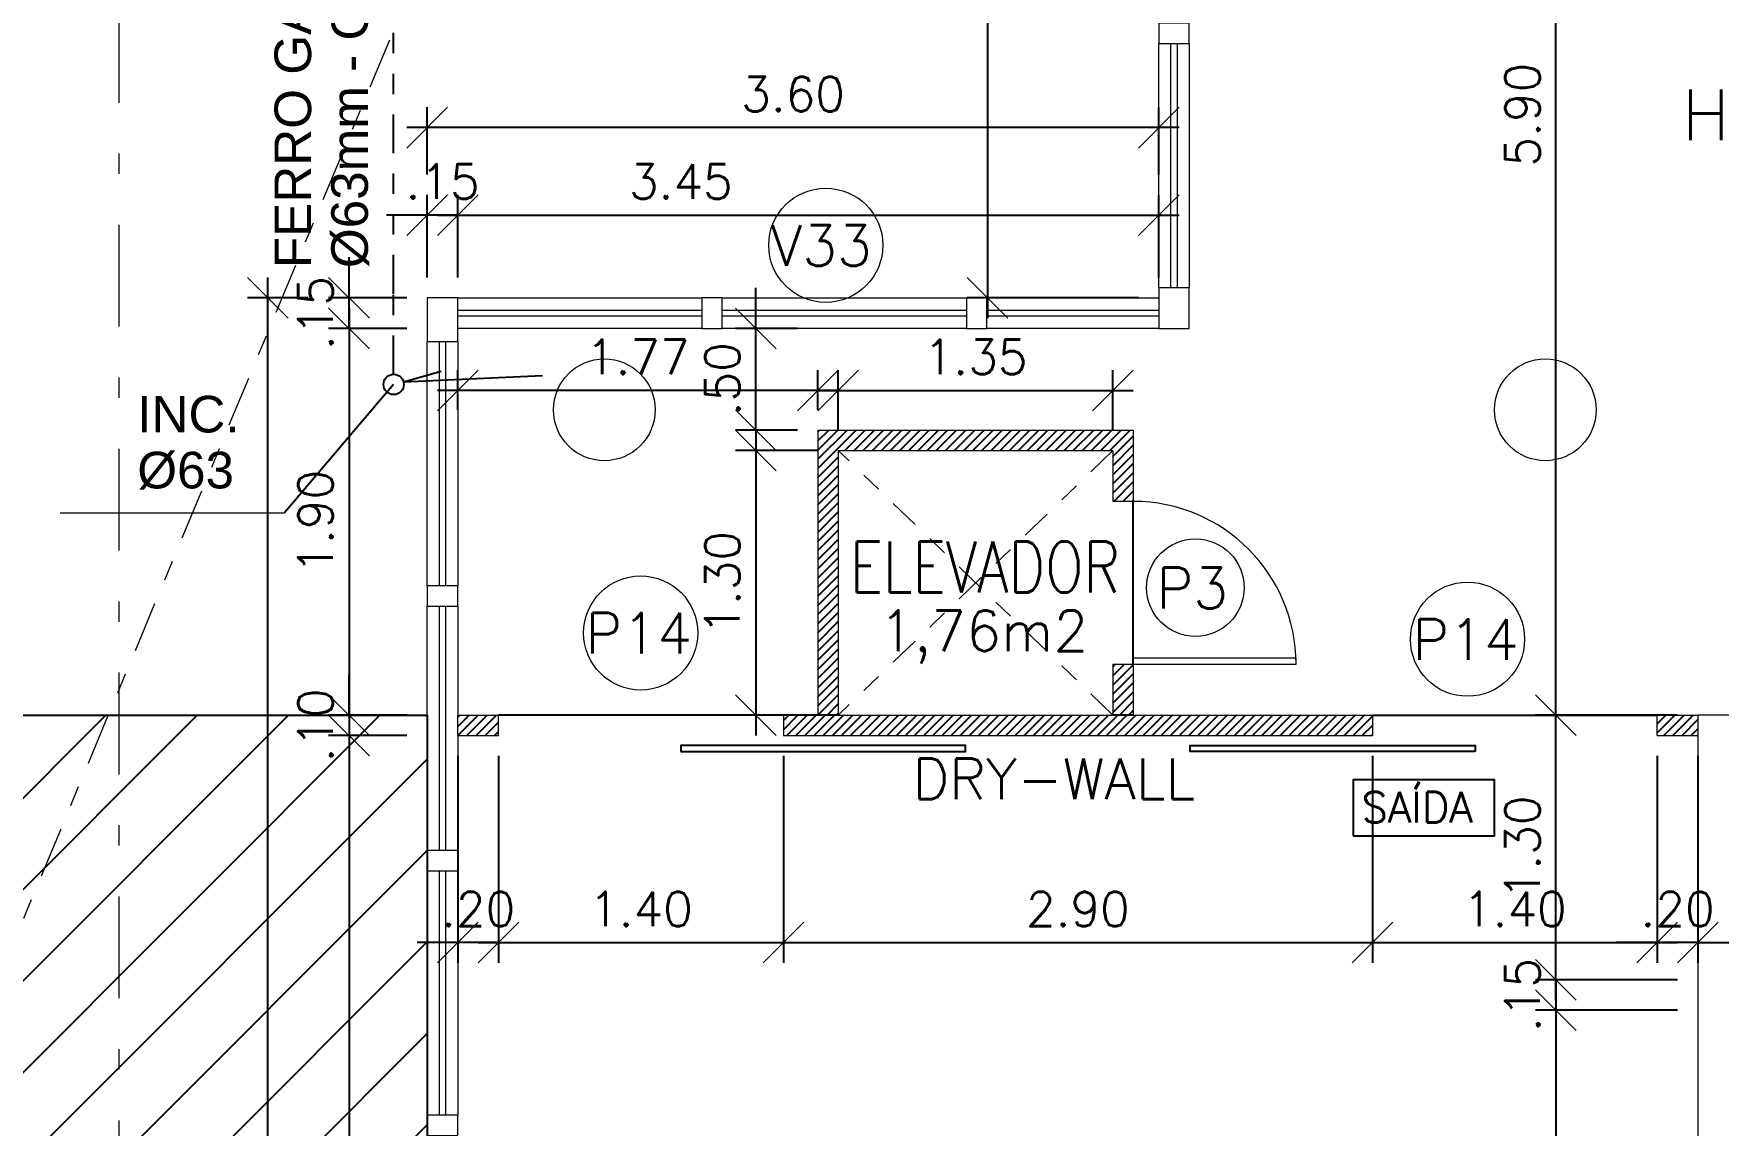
# Model space of a CAD drawing. Header units: millimetres. Extents: x 521 to 1055, y 261 to 520.
# Drawn here: x 728.62 to 736.9, y 481.8 to 487.16 of the extents above; entities that cross this region are included whole.
import ezdxf
from ezdxf.enums import TextEntityAlignment as Align

# ---------------------------------------------------------------- set-up
doc = ezdxf.new("R2010")
doc.units = ezdxf.units.MM
for name, pattern in [('CONTINU', [0]), ('DASHDOT', [1, 0.5, -0.25, 0, -0.25]), ('DASHDOTX2', [2, 1, -0.5, 0, -0.5]), ('DIVIDE2', [15.875, 6.35, -3.175, 0, -3.175, 0, -3.175])]:
    doc.linetypes.add(name, pattern=pattern)
doc.layers.add('0.1', color=8, linetype='Continuous', lineweight=13)
doc.layers.add('ppci', color=8, linetype='Continuous')
doc.styles.add('ROMANS', font='romans')
doc.styles.get("Standard").update_dxf_attribs({"font": 'romans.shx'})
doc.styles.add('STYLE1', font='sanss___.ttf')
doc.dimstyles.new('Fares Eng - 50', dxfattribs={"dimscale": 2, "dimtxt": 0.085, "dimasz": 0.1, "dimexe": 0.05, "dimexo": 0.05, "dimgap": 0.04, "dimtad": 1, "dimzin": 4, "dimdsep": 46, "dimtxsty": 'ROMANS', "dimblk1": 'OBLIQUE', "dimblk2": 'OBLIQUE', "dimsah": 1, "dimcen": 0.05, "dimdle": 0.05, "dimclrd": 8, "dimclre": 8, "dimclrt": 8, "dimaunit": 1, "dimadec": 0, "dimazin": 0, "dimtfac": 1, "dimtix": 1, "dimtmove": 2, "dimatfit": 0, "dimldrblk": 'OPEN90', "dimfxl": 1, "dimtolj": 1, "dimtzin": 0, "dimarcsym": 0})

# ---------------------------------------------------------------- blocks, each defined once
blk = doc.blocks.new('_OBLIQUE')
at = {"color": 0, "linetype": 'ByBlock'}
blk.add_line((-0.5, -0.5), (0.5, 0.5), dxfattribs=at)
blk = doc.blocks.new('*D173')
at = {"layer": '0.1', "color": 8, "linetype": 'CONTINU', "lineweight": -2, "transparency": 16777216}
for p, q in [((736.1049, 483.7169), (736.1049, 489.8169)), ((736.7027, 489.7169), (736.0049, 489.7169)), ((736.7027, 483.8169), (736.0049, 483.8169))]:
    blk.add_line(p, q, dxfattribs=at)
at = {"layer": 'DEFPOINTS', "color": 0, "linetype": 'CONTINU', "lineweight": -2, "transparency": 16777216}
for p in [(736.1049, 489.7169), (736.8027, 489.7169), (736.8027, 483.8169)]:
    blk.add_point(p, dxfattribs=at)
at = {"layer": '0.1', "color": 8, "linetype": 'CONTINU', "lineweight": -2, "transparency": 16777216, "xscale": 0.2, "yscale": 0.2, "zscale": 0.2}
for p, rotation in [((736.1049, 489.7169), 90), ((736.1049, 483.8169), 270)]:
    blk.add_blockref('_OBLIQUE', p, dxfattribs=dict(at, rotation=rotation))
at = {"layer": '0.1', "color": 8, "linetype": 'CONTINU', "transparency": 16777216, "insert": (735.9399, 486.7669), "char_height": 0.17, "attachment_point": 5, "rotation": 90, "style": 'ROMANS'}
blk.add_mtext('\\A1;5.90', dxfattribs=at)
blk = doc.blocks.new('_Open90')
at = {"color": 0, "linetype": 'ByBlock', "lineweight": -2}
for p, q in [((-0.5, 0.5), (0, 0)), ((0, 0), (-1, 0)), ((0, 0), (-0.5, -0.5))]:
    blk.add_line(p, q, dxfattribs=at)
blk = doc.blocks.new('*D294')
at = {"layer": '0.1', "color": 8, "linetype": 'CONTINU', "lineweight": -2, "transparency": 16777216}
for p, q in [((736.1049, 482.5169), (736.1049, 482.7169)), ((736.7027, 482.5169), (736.0049, 482.5169)), ((736.1049, 482.5169), (736.1049, 482.3669)), ((736.7027, 482.3669), (736.0049, 482.3669)), ((736.1049, 482.3669), (736.1049, 482.1669))]:
    blk.add_line(p, q, dxfattribs=at)
at = {"layer": 'DEFPOINTS', "color": 0, "linetype": 'CONTINU', "lineweight": -2, "transparency": 16777216}
for p in [(736.8027, 482.5169), (736.1049, 482.3669), (736.8027, 482.3669)]:
    blk.add_point(p, dxfattribs=at)
at = {"layer": '0.1', "color": 8, "linetype": 'CONTINU', "lineweight": -2, "transparency": 16777216, "xscale": 0.2, "yscale": 0.2, "zscale": 0.2}
for p, rotation in [((736.1049, 482.5169), 270), ((736.1049, 482.3669), 90)]:
    blk.add_blockref('_OBLIQUE', p, dxfattribs=dict(at, rotation=rotation))
at = {"layer": '0.1', "color": 8, "linetype": 'CONTINU', "transparency": 16777216, "insert": (735.9399, 482.4419), "char_height": 0.17, "attachment_point": 5, "rotation": 90, "style": 'ROMANS'}
blk.add_mtext('\\A1;.15', dxfattribs=at)
blk = doc.blocks.new('*D295')
at = {"layer": '0.1', "color": 8, "linetype": 'CONTINU', "lineweight": -2, "transparency": 16777216}
for p, q in [((736.1049, 482.4669), (736.1049, 479.0399)), ((736.7027, 482.3669), (736.0049, 482.3669)), ((736.7027, 479.1399), (736.0049, 479.1399))]:
    blk.add_line(p, q, dxfattribs=at)
at = {"layer": 'DEFPOINTS', "color": 0, "linetype": 'CONTINU', "lineweight": -2, "transparency": 16777216}
for p in [(736.8027, 482.3669), (736.1049, 479.1399), (736.8027, 479.1399)]:
    blk.add_point(p, dxfattribs=at)
at = {"layer": '0.1', "color": 8, "linetype": 'CONTINU', "lineweight": -2, "transparency": 16777216, "xscale": 0.2, "yscale": 0.2, "zscale": 0.2}
for p, rotation in [((736.1049, 482.3669), 90), ((736.1049, 479.1399), 270)]:
    blk.add_blockref('_OBLIQUE', p, dxfattribs=dict(at, rotation=rotation))
at = {"layer": '0.1', "color": 8, "linetype": 'CONTINU', "transparency": 16777216, "insert": (735.9399, 480.7534), "char_height": 0.17, "attachment_point": 5, "rotation": 90, "style": 'ROMANS'}
blk.add_mtext('\\A1;3.23', dxfattribs=at)
blk = doc.blocks.new('*D3343')
at = {"layer": '0.1', "color": 8, "linetype": 'CONTINU', "lineweight": -2, "transparency": 16777216}
for p, q in [((730.173, 485.8669), (730.173, 486.0669)), ((730.4577, 485.8669), (730.073, 485.8669)), ((730.173, 485.7169), (730.173, 485.8669)), ((730.4577, 485.7169), (730.073, 485.7169)), ((730.173, 485.7169), (730.173, 485.5169))]:
    blk.add_line(p, q, dxfattribs=at)
at = {"layer": 'DEFPOINTS', "color": 0, "linetype": 'CONTINU', "lineweight": -2, "transparency": 16777216}
for p in [(730.173, 485.8669), (730.5577, 485.8669), (730.5577, 485.7169)]:
    blk.add_point(p, dxfattribs=at)
at = {"layer": '0.1', "color": 8, "linetype": 'CONTINU', "lineweight": -2, "transparency": 16777216, "xscale": 0.2, "yscale": 0.2, "zscale": 0.2}
for p, rotation in [((730.173, 485.8669), 270), ((730.173, 485.7169), 90)]:
    blk.add_blockref('_OBLIQUE', p, dxfattribs=dict(at, rotation=rotation))
at = {"layer": '0.1', "color": 8, "linetype": 'CONTINU', "lineweight": -2, "transparency": 16777216, "insert": (730.008, 485.7919), "char_height": 0.17, "attachment_point": 5, "rotation": 90, "style": 'ROMANS'}
blk.add_mtext('\\A1;.15', dxfattribs=at)
blk = doc.blocks.new('*D3344')
at = {"layer": '0.1', "color": 8, "linetype": 'CONTINU', "lineweight": -2, "transparency": 16777216}
for p, q in [((730.173, 485.8169), (730.173, 483.7169)), ((730.4577, 485.7169), (730.073, 485.7169)), ((730.4577, 483.8169), (730.073, 483.8169))]:
    blk.add_line(p, q, dxfattribs=at)
at = {"layer": 'DEFPOINTS', "color": 0, "linetype": 'CONTINU', "lineweight": -2, "transparency": 16777216}
for p in [(730.5577, 485.7169), (730.173, 483.8169), (730.5577, 483.8169)]:
    blk.add_point(p, dxfattribs=at)
at = {"layer": '0.1', "color": 8, "linetype": 'CONTINU', "lineweight": -2, "transparency": 16777216, "xscale": 0.2, "yscale": 0.2, "zscale": 0.2}
for p, rotation in [((730.173, 485.7169), 90), ((730.173, 483.8169), 270)]:
    blk.add_blockref('_OBLIQUE', p, dxfattribs=dict(at, rotation=rotation))
at = {"layer": '0.1', "color": 8, "linetype": 'CONTINU', "lineweight": -2, "transparency": 16777216, "insert": (730.008, 484.7669), "char_height": 0.17, "attachment_point": 5, "rotation": 90, "style": 'ROMANS'}
blk.add_mtext('\\A1;1.90', dxfattribs=at)
blk = doc.blocks.new('*D3345')
at = {"layer": '0.1', "color": 8, "linetype": 'CONTINU', "lineweight": -2, "transparency": 16777216}
for p, q in [((730.173, 483.8169), (730.173, 484.0169)), ((730.4577, 483.8169), (730.073, 483.8169)), ((730.173, 483.8169), (730.173, 483.7169)), ((730.4577, 483.7169), (730.073, 483.7169)), ((730.173, 483.7169), (730.173, 483.5169))]:
    blk.add_line(p, q, dxfattribs=at)
at = {"layer": 'DEFPOINTS', "color": 0, "linetype": 'CONTINU', "lineweight": -2, "transparency": 16777216}
for p in [(730.5577, 483.8169), (730.173, 483.7169), (730.5577, 483.7169)]:
    blk.add_point(p, dxfattribs=at)
at = {"layer": '0.1', "color": 8, "linetype": 'CONTINU', "lineweight": -2, "transparency": 16777216, "xscale": 0.2, "yscale": 0.2, "zscale": 0.2}
for p, rotation in [((730.173, 483.8169), 270), ((730.173, 483.7169), 90)]:
    blk.add_blockref('_OBLIQUE', p, dxfattribs=dict(at, rotation=rotation))
at = {"layer": '0.1', "color": 8, "linetype": 'CONTINU', "lineweight": -2, "transparency": 16777216, "insert": (730.008, 483.7669), "char_height": 0.17, "attachment_point": 5, "rotation": 90, "style": 'ROMANS'}
blk.add_mtext('\\A1;.10', dxfattribs=at)
blk = doc.blocks.new('*D3346')
at = {"layer": '0.1', "color": 8, "linetype": 'CONTINU', "lineweight": -2, "transparency": 16777216}
for p, q in [((730.173, 483.8169), (730.173, 478.6669)), ((730.4577, 483.7169), (730.073, 483.7169)), ((730.4577, 478.7669), (730.073, 478.7669))]:
    blk.add_line(p, q, dxfattribs=at)
at = {"layer": 'DEFPOINTS', "color": 0, "linetype": 'CONTINU', "lineweight": -2, "transparency": 16777216}
for p in [(730.5577, 483.7169), (730.173, 478.7669), (730.5577, 478.7669)]:
    blk.add_point(p, dxfattribs=at)
at = {"layer": '0.1', "color": 8, "linetype": 'CONTINU', "lineweight": -2, "transparency": 16777216, "xscale": 0.2, "yscale": 0.2, "zscale": 0.2}
for p, rotation in [((730.173, 483.7169), 90), ((730.173, 478.7669), 270)]:
    blk.add_blockref('_OBLIQUE', p, dxfattribs=dict(at, rotation=rotation))
at = {"layer": '0.1', "color": 8, "linetype": 'CONTINU', "lineweight": -2, "transparency": 16777216, "insert": (730.008, 481.2419), "char_height": 0.17, "attachment_point": 5, "rotation": 90, "style": 'ROMANS'}
blk.add_mtext('\\A1;4.95', dxfattribs=at)
blk = doc.blocks.new('*D3350')
at = {"layer": '0.1', "color": 8, "linetype": 'CONTINU', "lineweight": -2, "transparency": 16777216}
for p, q in [((729.7738, 467.3519), (729.7738, 485.9669)), ((729.973, 485.8669), (729.6738, 485.8669)), ((729.973, 467.4519), (729.6738, 467.4519))]:
    blk.add_line(p, q, dxfattribs=at)
at = {"layer": 'DEFPOINTS', "color": 0, "linetype": 'CONTINU', "lineweight": -2, "transparency": 16777216}
for p in [(729.7738, 485.8669), (730.073, 485.8669), (730.073, 467.4519)]:
    blk.add_point(p, dxfattribs=at)
at = {"layer": '0.1', "color": 8, "linetype": 'CONTINU', "lineweight": -2, "transparency": 16777216, "xscale": 0.2, "yscale": 0.2, "zscale": 0.2}
for p, rotation in [((729.7738, 485.8669), 90), ((729.7738, 467.4519), 270)]:
    blk.add_blockref('_OBLIQUE', p, dxfattribs=dict(at, rotation=rotation))
at = {"layer": '0.1', "color": 8, "linetype": 'CONTINU', "lineweight": -2, "transparency": 16777216, "insert": (729.6088, 476.6594), "char_height": 0.17, "attachment_point": 5, "rotation": 90, "style": 'ROMANS'}
blk.add_mtext('\\A1;18.42', dxfattribs=at)
blk = doc.blocks.new('*D3351')
at = {"layer": '0.1', "color": 8, "linetype": 'CONTINU', "lineweight": -2, "transparency": 16777216}
for p, q in [((730.5577, 485.9669), (730.5577, 486.3736)), ((730.7077, 485.9669), (730.7077, 486.3736)), ((730.5577, 486.2736), (730.3577, 486.2736)), ((730.7077, 486.2736), (730.5577, 486.2736)), ((730.7077, 486.2736), (730.9077, 486.2736))]:
    blk.add_line(p, q, dxfattribs=at)
at = {"layer": 'DEFPOINTS', "color": 0, "linetype": 'CONTINU', "lineweight": -2, "transparency": 16777216}
for p in [(730.5577, 486.2736), (730.5577, 485.8669), (730.7077, 485.8669)]:
    blk.add_point(p, dxfattribs=at)
at = {"layer": '0.1', "color": 8, "linetype": 'CONTINU', "lineweight": -2, "transparency": 16777216, "xscale": 0.2, "yscale": 0.2, "zscale": 0.2}
blk.add_blockref('_OBLIQUE', (730.5577, 486.2736), dxfattribs=at)
at = {"layer": '0.1', "color": 8, "linetype": 'CONTINU', "lineweight": -2, "transparency": 16777216, "xscale": 0.2, "yscale": 0.2, "zscale": 0.2, "rotation": 180}
blk.add_blockref('_OBLIQUE', (730.7077, 486.2736), dxfattribs=at)
at = {"layer": '0.1', "color": 8, "linetype": 'CONTINU', "lineweight": -2, "transparency": 16777216, "insert": (730.6327, 486.4386), "char_height": 0.17, "attachment_point": 5, "style": 'ROMANS'}
blk.add_mtext('\\A1;.15', dxfattribs=at)
blk = doc.blocks.new('*D3352')
at = {"layer": '0.1', "color": 8, "linetype": 'CONTINU', "lineweight": -2, "transparency": 16777216}
for p, q in [((730.7077, 485.9669), (730.7077, 486.3736)), ((734.1527, 485.9669), (734.1527, 486.3736)), ((730.6077, 486.2736), (734.2527, 486.2736))]:
    blk.add_line(p, q, dxfattribs=at)
at = {"layer": 'DEFPOINTS', "color": 0, "linetype": 'CONTINU', "lineweight": -2, "transparency": 16777216}
for p in [(734.1527, 486.2736), (730.7077, 485.8669), (734.1527, 485.8669)]:
    blk.add_point(p, dxfattribs=at)
at = {"layer": '0.1', "color": 8, "linetype": 'CONTINU', "lineweight": -2, "transparency": 16777216, "xscale": 0.2, "yscale": 0.2, "zscale": 0.2, "rotation": 180}
blk.add_blockref('_OBLIQUE', (730.7077, 486.2736), dxfattribs=at)
at = {"layer": '0.1', "color": 8, "linetype": 'CONTINU', "lineweight": -2, "transparency": 16777216, "xscale": 0.2, "yscale": 0.2, "zscale": 0.2}
blk.add_blockref('_OBLIQUE', (734.1527, 486.2736), dxfattribs=at)
at = {"layer": '0.1', "color": 8, "linetype": 'CONTINU', "lineweight": -2, "transparency": 16777216, "insert": (731.8038, 486.4386), "char_height": 0.17, "attachment_point": 5, "style": 'ROMANS'}
blk.add_mtext('\\A1;3.45', dxfattribs=at)
blk = doc.blocks.new('*D3353')
at = {"layer": '0.1', "color": 8, "linetype": 'CONTINU', "lineweight": -2, "transparency": 16777216}
for p, q in [((730.5577, 486.4736), (730.5577, 486.803)), ((734.1527, 486.4736), (734.1527, 486.803)), ((734.2527, 486.703), (730.4577, 486.703))]:
    blk.add_line(p, q, dxfattribs=at)
at = {"layer": 'DEFPOINTS', "color": 0, "linetype": 'CONTINU', "lineweight": -2, "transparency": 16777216}
for p in [(730.5577, 486.703), (730.5577, 486.3736), (734.1527, 486.3736)]:
    blk.add_point(p, dxfattribs=at)
at = {"layer": '0.1', "color": 8, "linetype": 'CONTINU', "lineweight": -2, "transparency": 16777216, "xscale": 0.2, "yscale": 0.2, "zscale": 0.2, "rotation": 180}
blk.add_blockref('_OBLIQUE', (730.5577, 486.703), dxfattribs=at)
at = {"layer": '0.1', "color": 8, "linetype": 'CONTINU', "lineweight": -2, "transparency": 16777216, "xscale": 0.2, "yscale": 0.2, "zscale": 0.2}
blk.add_blockref('_OBLIQUE', (734.1527, 486.703), dxfattribs=at)
at = {"layer": '0.1', "color": 8, "linetype": 'CONTINU', "lineweight": -2, "transparency": 16777216, "insert": (732.3552, 486.868), "char_height": 0.17, "attachment_point": 5, "style": 'ROMANS'}
blk.add_mtext('\\A1;3.60', dxfattribs=at)
blk = doc.blocks.new('*D3354')
at = {"layer": '0.1', "color": 8, "linetype": 'CONTINU', "lineweight": -2, "transparency": 16777216}
for p, q in [((733.3116, 489.8169), (733.3116, 485.7669)), ((734.0527, 489.7169), (733.2116, 489.7169)), ((734.0527, 485.8669), (733.2116, 485.8669))]:
    blk.add_line(p, q, dxfattribs=at)
at = {"layer": 'DEFPOINTS', "color": 0, "linetype": 'CONTINU', "lineweight": -2, "transparency": 16777216}
for p in [(734.1527, 489.7169), (733.3116, 485.8669), (734.1527, 485.8669)]:
    blk.add_point(p, dxfattribs=at)
at = {"layer": '0.1', "color": 8, "linetype": 'CONTINU', "lineweight": -2, "transparency": 16777216, "xscale": 0.2, "yscale": 0.2, "zscale": 0.2}
for p, rotation in [((733.3116, 489.7169), 90), ((733.3116, 485.8669), 270)]:
    blk.add_blockref('_OBLIQUE', p, dxfattribs=dict(at, rotation=rotation))
at = {"layer": '0.1', "color": 8, "linetype": 'CONTINU', "lineweight": -2, "transparency": 16777216, "insert": (733.1466, 487.7919), "char_height": 0.17, "attachment_point": 5, "rotation": 90, "style": 'ROMANS'}
blk.add_mtext('\\A1;3.85', dxfattribs=at)
blk = doc.blocks.new('*D3358')
at = {"layer": '0.1', "color": 8, "linetype": 'CONTINU', "lineweight": -2, "transparency": 16777216}
for p, q in [((730.7077, 483.6169), (730.7077, 482.5994)), ((730.9077, 483.6169), (730.9077, 482.5994)), ((730.7077, 482.6994), (730.5077, 482.6994)), ((730.9077, 482.6994), (730.7077, 482.6994)), ((730.9077, 482.6994), (731.1077, 482.6994))]:
    blk.add_line(p, q, dxfattribs=at)
at = {"layer": 'DEFPOINTS', "color": 0, "linetype": 'CONTINU', "lineweight": -2, "transparency": 16777216}
for p in [(730.7077, 483.7169), (730.9077, 483.7169), (730.7077, 482.6994)]:
    blk.add_point(p, dxfattribs=at)
at = {"layer": '0.1', "color": 8, "linetype": 'CONTINU', "lineweight": -2, "transparency": 16777216, "xscale": 0.2, "yscale": 0.2, "zscale": 0.2}
blk.add_blockref('_OBLIQUE', (730.7077, 482.6994), dxfattribs=at)
at = {"layer": '0.1', "color": 8, "linetype": 'CONTINU', "lineweight": -2, "transparency": 16777216, "xscale": 0.2, "yscale": 0.2, "zscale": 0.2, "rotation": 180}
blk.add_blockref('_OBLIQUE', (730.9077, 482.6994), dxfattribs=at)
at = {"layer": '0.1', "color": 8, "linetype": 'CONTINU', "lineweight": -2, "transparency": 16777216, "insert": (730.8077, 482.8644), "char_height": 0.17, "attachment_point": 5, "style": 'ROMANS'}
blk.add_mtext('\\A1;.20', dxfattribs=at)
blk = doc.blocks.new('*D3359')
at = {"layer": '0.1', "color": 8, "linetype": 'CONTINU', "lineweight": -2, "transparency": 16777216}
for p, q in [((730.9077, 483.6169), (730.9077, 482.5994)), ((732.3077, 483.6169), (732.3077, 482.5994)), ((730.8077, 482.6994), (732.4077, 482.6994))]:
    blk.add_line(p, q, dxfattribs=at)
at = {"layer": 'DEFPOINTS', "color": 0, "linetype": 'CONTINU', "lineweight": -2, "transparency": 16777216}
for p in [(730.9077, 483.7169), (732.3077, 483.7169), (732.3077, 482.6994)]:
    blk.add_point(p, dxfattribs=at)
at = {"layer": '0.1', "color": 8, "linetype": 'CONTINU', "lineweight": -2, "transparency": 16777216, "xscale": 0.2, "yscale": 0.2, "zscale": 0.2, "rotation": 180}
blk.add_blockref('_OBLIQUE', (730.9077, 482.6994), dxfattribs=at)
at = {"layer": '0.1', "color": 8, "linetype": 'CONTINU', "lineweight": -2, "transparency": 16777216, "xscale": 0.2, "yscale": 0.2, "zscale": 0.2}
blk.add_blockref('_OBLIQUE', (732.3077, 482.6994), dxfattribs=at)
at = {"layer": '0.1', "color": 8, "linetype": 'CONTINU', "lineweight": -2, "transparency": 16777216, "insert": (731.6077, 482.8644), "char_height": 0.17, "attachment_point": 5, "style": 'ROMANS'}
blk.add_mtext('\\A1;1.40', dxfattribs=at)
blk = doc.blocks.new('*D3360')
at = {"layer": '0.1', "color": 8, "linetype": 'CONTINU', "lineweight": -2, "transparency": 16777216}
for p, q in [((732.3077, 483.6169), (732.3077, 482.5994)), ((735.2027, 483.6169), (735.2027, 482.5994)), ((732.2077, 482.6994), (735.3027, 482.6994))]:
    blk.add_line(p, q, dxfattribs=at)
at = {"layer": 'DEFPOINTS', "color": 0, "linetype": 'CONTINU', "lineweight": -2, "transparency": 16777216}
for p in [(732.3077, 483.7169), (735.2027, 483.7169), (735.2027, 482.6994)]:
    blk.add_point(p, dxfattribs=at)
at = {"layer": '0.1', "color": 8, "linetype": 'CONTINU', "lineweight": -2, "transparency": 16777216, "xscale": 0.2, "yscale": 0.2, "zscale": 0.2, "rotation": 180}
blk.add_blockref('_OBLIQUE', (732.3077, 482.6994), dxfattribs=at)
at = {"layer": '0.1', "color": 8, "linetype": 'CONTINU', "lineweight": -2, "transparency": 16777216, "xscale": 0.2, "yscale": 0.2, "zscale": 0.2}
blk.add_blockref('_OBLIQUE', (735.2027, 482.6994), dxfattribs=at)
at = {"layer": '0.1', "color": 8, "linetype": 'CONTINU', "lineweight": -2, "transparency": 16777216, "insert": (733.7552, 482.8644), "char_height": 0.17, "attachment_point": 5, "style": 'ROMANS'}
blk.add_mtext('\\A1;2.90', dxfattribs=at)
blk = doc.blocks.new('*D3361')
at = {"layer": '0.1', "color": 8, "linetype": 'CONTINU', "lineweight": -2, "transparency": 16777216}
for p, q in [((735.2027, 483.6169), (735.2027, 482.5994)), ((736.6027, 483.6169), (736.6027, 482.5994)), ((735.1027, 482.6994), (736.7027, 482.6994))]:
    blk.add_line(p, q, dxfattribs=at)
at = {"layer": 'DEFPOINTS', "color": 0, "linetype": 'CONTINU', "lineweight": -2, "transparency": 16777216}
for p in [(735.2027, 483.7169), (736.6027, 483.7169), (736.6027, 482.6994)]:
    blk.add_point(p, dxfattribs=at)
at = {"layer": '0.1', "color": 8, "linetype": 'CONTINU', "lineweight": -2, "transparency": 16777216, "xscale": 0.2, "yscale": 0.2, "zscale": 0.2, "rotation": 180}
blk.add_blockref('_OBLIQUE', (735.2027, 482.6994), dxfattribs=at)
at = {"layer": '0.1', "color": 8, "linetype": 'CONTINU', "lineweight": -2, "transparency": 16777216, "xscale": 0.2, "yscale": 0.2, "zscale": 0.2}
blk.add_blockref('_OBLIQUE', (736.6027, 482.6994), dxfattribs=at)
at = {"layer": '0.1', "color": 8, "linetype": 'CONTINU', "lineweight": -2, "transparency": 16777216, "insert": (735.9027, 482.8644), "char_height": 0.17, "attachment_point": 5, "style": 'ROMANS'}
blk.add_mtext('\\A1;1.40', dxfattribs=at)
blk = doc.blocks.new('*D3362')
at = {"layer": '0.1', "color": 8, "linetype": 'CONTINU', "lineweight": -2, "transparency": 16777216}
for p, q in [((736.6027, 483.6169), (736.6027, 482.5994)), ((736.8027, 483.6169), (736.8027, 482.5994)), ((736.6027, 482.6994), (736.4027, 482.6994)), ((736.8027, 482.6994), (736.6027, 482.6994)), ((736.8027, 482.6994), (737.0027, 482.6994))]:
    blk.add_line(p, q, dxfattribs=at)
at = {"layer": 'DEFPOINTS', "color": 0, "linetype": 'CONTINU', "lineweight": -2, "transparency": 16777216}
for p in [(736.6027, 483.7169), (736.8027, 483.7169), (736.6027, 482.6994)]:
    blk.add_point(p, dxfattribs=at)
at = {"layer": '0.1', "color": 8, "linetype": 'CONTINU', "lineweight": -2, "transparency": 16777216, "xscale": 0.2, "yscale": 0.2, "zscale": 0.2}
blk.add_blockref('_OBLIQUE', (736.6027, 482.6994), dxfattribs=at)
at = {"layer": '0.1', "color": 8, "linetype": 'CONTINU', "lineweight": -2, "transparency": 16777216, "xscale": 0.2, "yscale": 0.2, "zscale": 0.2, "rotation": 180}
blk.add_blockref('_OBLIQUE', (736.8027, 482.6994), dxfattribs=at)
at = {"layer": '0.1', "color": 8, "linetype": 'CONTINU', "lineweight": -2, "transparency": 16777216, "insert": (736.7027, 482.8644), "char_height": 0.17, "attachment_point": 5, "style": 'ROMANS'}
blk.add_mtext('\\A1;.20', dxfattribs=at)
blk = doc.blocks.new('*D3365')
at = {"layer": '0.1', "color": 8, "lineweight": -2, "transparency": 16777216}
for p, q in [((736.1049, 482.4169), (736.1049, 483.9169)), ((736.7027, 483.8169), (736.0049, 483.8169)), ((736.7027, 482.5169), (736.0049, 482.5169))]:
    blk.add_line(p, q, dxfattribs=at)
at = {"layer": 'DEFPOINTS', "color": 0, "lineweight": -2, "transparency": 16777216}
for p in [(736.1049, 483.8169), (736.8027, 483.8169), (736.8027, 482.5169)]:
    blk.add_point(p, dxfattribs=at)
at = {"layer": '0.1', "color": 8, "lineweight": -2, "transparency": 16777216, "xscale": 0.2, "yscale": 0.2, "zscale": 0.2}
for p, rotation in [((736.1049, 483.8169), 90), ((736.1049, 482.5169), 270)]:
    blk.add_blockref('_OBLIQUE', p, dxfattribs=dict(at, rotation=rotation))
at = {"layer": '0.1', "color": 8, "transparency": 16777216, "insert": (735.9399, 483.1669), "char_height": 0.17, "attachment_point": 5, "rotation": 90, "style": 'ROMANS'}
blk.add_mtext('\\A1;1.30', dxfattribs=at)
blk = doc.blocks.new('ÁREA')
for p in [(0.00005, 0.003762), (0, 0)]:
    blk.add_attdef('COMPARTIMENTO', text='', height=0.0025).set_placement(p, align=Align.CENTER)
at = {"color": 1}
for p in [(-0.00005, -0.003762), (-0.000099, -0.007523)]:
    blk.add_attdef('ÁREA', text='', height=0.002, dxfattribs=at).set_placement(p, align=Align.CENTER)
blk = doc.blocks.new('*D3366')
at = {"layer": '0.1', "color": 8, "linetype": 'CONTINU', "lineweight": -2, "transparency": 16777216}
for p, q in [((732.5777, 485.2169), (732.5777, 485.512)), ((733.9277, 485.2169), (733.9277, 485.512)), ((732.4777, 485.412), (734.0277, 485.412))]:
    blk.add_line(p, q, dxfattribs=at)
at = {"layer": 'DEFPOINTS', "color": 0, "linetype": 'CONTINU', "lineweight": -2, "transparency": 16777216}
for p in [(733.9277, 485.412), (732.5777, 485.1169), (733.9277, 485.1169)]:
    blk.add_point(p, dxfattribs=at)
at = {"layer": '0.1', "color": 8, "linetype": 'CONTINU', "lineweight": -2, "transparency": 16777216, "xscale": 0.2, "yscale": 0.2, "zscale": 0.2, "rotation": 180}
blk.add_blockref('_OBLIQUE', (732.5777, 485.412), dxfattribs=at)
at = {"layer": '0.1', "color": 8, "linetype": 'CONTINU', "lineweight": -2, "transparency": 16777216, "xscale": 0.2, "yscale": 0.2, "zscale": 0.2}
blk.add_blockref('_OBLIQUE', (733.9277, 485.412), dxfattribs=at)
at = {"layer": '0.1', "color": 8, "linetype": 'CONTINU', "lineweight": -2, "transparency": 16777216, "insert": (733.2527, 485.577), "char_height": 0.17, "attachment_point": 5, "style": 'ROMANS'}
blk.add_mtext('\\A1;1.35', dxfattribs=at)
blk = doc.blocks.new('*D3367')
at = {"layer": '0.1', "color": 8, "linetype": 'CONTINU', "lineweight": -2, "transparency": 16777216}
for p, q in [((730.7077, 485.3169), (730.7077, 485.512)), ((732.4777, 485.3169), (732.4777, 485.512)), ((732.5777, 485.412), (730.6077, 485.412))]:
    blk.add_line(p, q, dxfattribs=at)
at = {"layer": 'DEFPOINTS', "color": 0, "linetype": 'CONTINU', "lineweight": -2, "transparency": 16777216}
for p in [(730.7077, 485.412), (730.7077, 485.2169), (732.4777, 485.2169)]:
    blk.add_point(p, dxfattribs=at)
at = {"layer": '0.1', "color": 8, "linetype": 'CONTINU', "lineweight": -2, "transparency": 16777216, "xscale": 0.2, "yscale": 0.2, "zscale": 0.2, "rotation": 180}
blk.add_blockref('_OBLIQUE', (730.7077, 485.412), dxfattribs=at)
at = {"layer": '0.1', "color": 8, "linetype": 'CONTINU', "lineweight": -2, "transparency": 16777216, "xscale": 0.2, "yscale": 0.2, "zscale": 0.2}
blk.add_blockref('_OBLIQUE', (732.4777, 485.412), dxfattribs=at)
at = {"layer": '0.1', "color": 8, "linetype": 'CONTINU', "lineweight": -2, "transparency": 16777216, "insert": (731.5927, 485.577), "char_height": 0.17, "attachment_point": 5, "style": 'ROMANS'}
blk.add_mtext('\\A1;1.77', dxfattribs=at)
blk = doc.blocks.new('*D3368')
at = {"layer": '0.1', "color": 8, "linetype": 'CONTINU', "lineweight": -2, "transparency": 16777216}
for p, q in [((732.1729, 485.2169), (732.1729, 483.7169)), ((732.4777, 485.1169), (732.0729, 485.1169)), ((732.4777, 483.8169), (732.0729, 483.8169))]:
    blk.add_line(p, q, dxfattribs=at)
at = {"layer": 'DEFPOINTS', "color": 0, "linetype": 'CONTINU', "lineweight": -2, "transparency": 16777216}
for p in [(732.5777, 485.1169), (732.1729, 483.8169), (732.5777, 483.8169)]:
    blk.add_point(p, dxfattribs=at)
at = {"layer": '0.1', "color": 8, "linetype": 'CONTINU', "lineweight": -2, "transparency": 16777216, "xscale": 0.2, "yscale": 0.2, "zscale": 0.2}
for p, rotation in [((732.1729, 485.1169), 90), ((732.1729, 483.8169), 270)]:
    blk.add_blockref('_OBLIQUE', p, dxfattribs=dict(at, rotation=rotation))
at = {"layer": '0.1', "color": 8, "linetype": 'CONTINU', "lineweight": -2, "transparency": 16777216, "insert": (732.0079, 484.4669), "char_height": 0.17, "attachment_point": 5, "rotation": 90, "style": 'ROMANS'}
blk.add_mtext('\\A1;1.30', dxfattribs=at)
blk = doc.blocks.new('*D3369')
at = {"layer": '0.1', "color": 8, "linetype": 'CONTINU', "lineweight": -2, "transparency": 16777216}
for p, q in [((732.1729, 485.7169), (732.1729, 485.9169)), ((732.3777, 485.7169), (732.0729, 485.7169)), ((732.1729, 485.2169), (732.1729, 485.7169)), ((732.3777, 485.2169), (732.0729, 485.2169)), ((732.1729, 485.2169), (732.1729, 485.0169))]:
    blk.add_line(p, q, dxfattribs=at)
at = {"layer": 'DEFPOINTS', "color": 0, "linetype": 'CONTINU', "lineweight": -2, "transparency": 16777216}
for p in [(732.1729, 485.7169), (732.4777, 485.7169), (732.4777, 485.2169)]:
    blk.add_point(p, dxfattribs=at)
at = {"layer": '0.1', "color": 8, "linetype": 'CONTINU', "lineweight": -2, "transparency": 16777216, "xscale": 0.2, "yscale": 0.2, "zscale": 0.2}
for p, rotation in [((732.1729, 485.7169), 270), ((732.1729, 485.2169), 90)]:
    blk.add_blockref('_OBLIQUE', p, dxfattribs=dict(at, rotation=rotation))
at = {"layer": '0.1', "color": 8, "linetype": 'CONTINU', "lineweight": -2, "transparency": 16777216, "insert": (732.0079, 485.4669), "char_height": 0.17, "attachment_point": 5, "rotation": 90, "style": 'ROMANS'}
blk.add_mtext('\\A1;.50', dxfattribs=at)

msp = doc.modelspace()

# ---------------------------------------------------------------- hatches: boundary and pattern name
at = {"layer": '0.1', "linetype": 'CONTINU', "lineweight": -2}
h = msp.add_hatch(dxfattribs=at)
h.set_pattern_fill('ANSI31', color=8, scale=0.01, style=0)
h.set_pattern_definition([(45, (732.47772, 483.816922), (-0.02245064, 0.02245064), [])])
h.paths.add_polyline_path([(732.47772, 485.21692), (732.47772, 483.81692), (732.57772, 483.81692), (732.57772, 485.11692), (733.92772, 485.11692), (733.92772, 484.86692), (734.02772, 484.86692), (734.02772, 485.21692)])
h.paths.add_polyline_path([(734.02772, 484.06692), (733.92772, 484.06692), (733.92772, 483.81692), (734.02772, 483.81692)], flags=17)
at = {"layer": '0.1', "linetype": 'CONTINU', "lineweight": -2, "transparency": 33554687}
h = msp.add_hatch(dxfattribs=at)
h.set_pattern_fill('ANSI31', color=6, scale=0.1)
h.paths.add_polyline_path([(728.99055, 483.81692), (726.42772, 483.81692), (726.42772, 479.31692, -1), (726.92772, 479.31692, -1), (726.42772, 479.31692), (726.42772, 477.94342), (726.48787, 477.81166)])
h.paths.add_polyline_path([(729.04192, 483.81692), (728.99055, 483.81692), (726.48787, 477.81166), (729.04192, 472.21723)])
h.paths.add_polyline_path([(726.48787, 477.81166), (726.42772, 477.66731), (726.42772, 473.31692, -1), (726.92772, 473.31692, -1), (726.42772, 473.31692), (726.42772, 467.31692, -1), (726.92772, 467.31692, -0.1032437), (726.90685, 467.21692), (729.04192, 467.21692), (729.04192, 467.33408, -0.4753581), (728.75369, 467.56875, -0.4753581), (729.04192, 467.80341), (729.04192, 472.21723)])
h.paths.add_polyline_path([(728.12686, 467.56875, -1), (727.64758, 467.56875, -1)], flags=16)
h.paths.add_polyline_path([(728.70396, 467.56875, -1), (728.22468, 467.56875, -1)], flags=16)
h.paths.add_polyline_path([(729.04192, 472.21723), (729.04192, 467.80341, -0.3556031), (729.23297, 467.56875, -0.3556031), (729.04192, 467.33408), (729.04192, 467.21692), (730.55772, 467.21692), (730.55772, 468.89699)])
h.paths.add_polyline_path([(729.79805, 467.56875, -1), (729.31877, 467.56875, -1)], flags=16)
h.paths.add_polyline_path([(730.33909, 467.56875, -1), (729.8598, 467.56875, -1)], flags=16)
h.paths.add_polyline_path([(730.55772, 483.81692), (729.04192, 483.81692), (729.04192, 472.21723), (730.55772, 468.89699)])
h.paths.add_polyline_path([(729.91055, 477.07122, -1), (730.47132, 477.07122, -1)], flags=16)
h.paths.add_polyline_path([(725.6183, 477.15105), (727.29926, 477.15105), (727.29926, 477.45105), (725.6183, 477.45105)], flags=9)
h.paths.add_polyline_path([(725.40196, 476.55466), (727.70196, 476.55466), (727.70196, 476.85466), (725.40196, 476.85466)], flags=9)
h.paths.add_polyline_path([(725.69391, 472.4484), (726.59653, 472.4484), (726.59653, 472.7034), (725.69391, 472.7034)], flags=9)
h.paths.add_polyline_path([(727.88617, 468.02433), (728.31927, 468.02433), (728.31927, 468.27933), (727.88617, 468.27933)], flags=24)
h.paths.add_polyline_path([(728.95736, 468.59535), (729.69808, 468.59535), (729.69808, 468.85035), (728.95736, 468.85035)], flags=9)
h.paths.add_polyline_path([(728.26181, 467.41723), (728.68562, 467.41723), (728.68562, 467.71723), (728.26181, 467.71723)], flags=24)
h.paths.add_polyline_path([(727.68471, 467.41723), (728.10852, 467.41723), (728.10852, 467.71723), (727.68471, 467.71723)], flags=24)
h.paths.add_polyline_path([(730.41367, 468.02433), (731.01677, 468.02433), (731.01677, 468.27933), (730.41367, 468.27933)], flags=9)
h.paths.add_polyline_path([(730.13551, 467.11383), (730.13551, 467.55502), (729.88051, 467.55502), (729.88051, 467.11383)], flags=9)
h.paths.add_polyline_path([(729.89693, 467.41723), (730.32074, 467.41723), (730.32074, 467.71723), (729.89693, 467.71723)], flags=24)
h.paths.add_polyline_path([(729.3559, 467.41723), (729.77971, 467.41723), (729.77971, 467.71723), (729.3559, 467.71723)], flags=24)
h.paths.add_polyline_path([(730.13551, 483.55037), (730.13551, 483.98347), (729.88051, 483.98347), (729.88051, 483.55037)], flags=9)
h.paths.add_polyline_path([(730.13551, 480.94037), (730.13551, 481.54347), (729.88051, 481.54347), (729.88051, 480.94037)], flags=24)
h.paths.add_polyline_path([(730.13551, 478.50037), (730.13551, 478.93347), (729.88051, 478.93347), (729.88051, 478.50037)], flags=24)
h.paths.add_polyline_path([(730.13551, 472.68906), (730.13551, 473.42978), (729.88051, 473.42978), (729.88051, 472.68906)], flags=24)
h.paths.add_polyline_path([(729.73632, 476.28906), (729.73632, 477.02978), (729.48132, 477.02978), (729.48132, 476.28906)], flags=24)
h.paths.add_polyline_path([(729.87967, 476.91971), (730.43681, 476.91971), (730.43681, 477.21971), (729.87967, 477.21971)], flags=24)
at = {"layer": '0.1', "linetype": 'CONTINU', "lineweight": -2}
h = msp.add_hatch(dxfattribs=at)
h.set_pattern_fill('ANSI31', color=8, scale=0.01, style=0)
h.set_pattern_definition([(45, (730.70772, 483.716922), (-0.02245064, 0.02245064), [])])
h.paths.add_polyline_path([(730.90772, 483.71692), (730.90772, 483.81692), (730.70772, 483.81692), (730.70772, 483.71692)])
h.paths.add_polyline_path([(735.20272, 483.71692), (735.20272, 483.81692), (732.30772, 483.81692), (732.30772, 483.71692)])
h.paths.add_polyline_path([(736.60272, 483.81692), (736.60272, 483.71692), (736.80272, 483.71692), (736.80272, 483.81692)])

# ---------------------------------------------------------------- linework, layer by layer
at = {"layer": '0.1', "color": 8, "linetype": 'DASHDOTX2', "ltscale": 0.5}
msp.add_line((729.04192, 508.22574), (729.04192, 452.27098), dxfattribs=at)
at = {"layer": '0.1', "color": 8, "linetype": 'DASHDOT', "ltscale": 0.5}
msp.add_line((722.19878, 467.51982), (731.44936, 489.71692), dxfattribs=at)
at = {"layer": '0.1', "color": 8}
for p, q in [((734.15272, 485.91692), (734.15272, 487.11692)), ((734.21272, 485.91692), (734.21272, 487.11692)), ((734.24272, 487.11692), (734.24272, 485.91692)), ((734.30272, 487.11692), (734.30272, 485.91692)), ((730.70772, 485.86692), (731.90772, 485.86692)), ((732.00772, 485.86692), (733.20772, 485.86692)), ((733.30772, 485.86692), (734.15272, 485.86692)), ((730.70772, 485.80692), (731.90772, 485.80692)), ((731.90772, 485.77692), (730.70772, 485.77692)), ((732.00772, 485.80692), (733.20772, 485.80692)), ((733.20772, 485.77692), (732.00772, 485.77692)), ((733.30772, 485.80692), (734.15272, 485.80692)), ((734.15272, 485.77692), (733.30772, 485.77692)), ((731.90772, 485.71692), (730.70772, 485.71692)), ((733.20772, 485.71692), (732.00772, 485.71692)), ((734.15272, 485.71692), (733.30772, 485.71692)), ((730.55772, 484.45192), (730.55772, 485.65192)), ((730.61772, 484.45192), (730.61772, 485.65192)), ((730.64772, 485.65192), (730.64772, 484.45192)), ((730.70772, 485.65192), (730.70772, 484.45192)), ((730.55772, 483.15192), (730.55772, 484.35192)), ((730.61772, 483.15192), (730.61772, 484.35192)), ((730.64772, 484.35192), (730.64772, 483.15192)), ((730.70772, 484.35192), (730.70772, 483.81692)), ((730.70772, 483.71692), (730.70772, 483.15192)), ((730.55772, 481.85192), (730.55772, 483.05192)), ((730.61772, 481.85192), (730.61772, 483.05192)), ((730.64772, 483.05192), (730.64772, 481.85192)), ((730.70772, 483.05192), (730.70772, 481.85192))]:
    msp.add_line(p, q, dxfattribs=at)
at = {"layer": '0.1', "color": 8, "linetype": 'CONTINU', "lineweight": -2}
for p, q in [((730.39245, 485.44167), (729.85415, 484.80912)), ((734.02772, 484.06692), (734.02772, 484.86692)), ((732.30772, 483.81692), (730.90772, 483.81692)), ((732.57772, 483.81692), (732.47772, 483.81692)), ((734.02772, 483.81692), (733.92772, 483.81692)), ((735.20272, 483.81692), (736.60272, 483.81692))]:
    msp.add_line(p, q, dxfattribs=at)
at = {"layer": '0.1', "color": 7}
for p, q in [((732.47772, 485.21692), (732.47772, 483.81692)), ((732.47772, 485.21692), (734.02772, 485.21692)), ((734.02772, 485.21692), (734.02772, 484.86692)), ((732.57772, 485.11692), (733.92772, 485.11692)), ((732.57772, 485.11692), (732.57772, 483.81692)), ((733.92772, 485.11692), (733.92772, 484.86692)), ((734.02772, 484.86692), (733.92772, 484.86692)), ((733.92772, 484.06692), (734.02772, 484.06692)), ((733.92772, 484.06692), (733.92772, 483.81692)), ((734.02772, 484.06692), (734.02772, 483.81692)), ((730.70772, 483.71692), (730.70772, 483.81692)), ((730.70772, 483.81692), (730.90772, 483.81692)), ((730.90772, 483.71692), (730.90772, 483.81692)), ((732.30772, 483.81692), (732.30772, 483.71692)), ((732.30772, 483.81692), (732.47772, 483.81692)), ((732.57772, 483.81692), (733.92772, 483.81692)), ((734.02772, 483.81692), (735.20272, 483.81692)), ((735.20272, 483.81692), (735.20272, 483.71692)), ((736.60272, 483.71692), (736.60272, 483.81692)), ((736.60272, 483.81692), (736.80272, 483.81692)), ((737.05272, 483.81692), (736.80272, 483.81692)), ((736.80272, 483.81692), (736.80272, 479.31692)), ((730.70772, 483.71692), (730.90772, 483.71692)), ((732.30772, 483.71692), (735.20272, 483.71692)), ((736.60272, 483.71692), (736.80272, 483.71692))]:
    msp.add_line(p, q, dxfattribs=at)
at = {"layer": '0.1', "color": 8, "linetype": 'DASHDOT', "ltscale": 0.3}
for p, q in [((733.92772, 485.11692), (732.57772, 483.81692)), ((733.92772, 483.81692), (732.57772, 485.11692))]:
    msp.add_line(p, q, dxfattribs=at)
at = {"layer": '0.1', "color": 8, "linetype": 'CONTINU'}
msp.add_line((729.85415, 484.80912), (728.7538, 484.80912), dxfattribs=at)
at = {"layer": '0.1', "color": 8}
for points in [[(734.15272, 487.11692), (734.30272, 487.11692), (734.30272, 487.21692), (734.15272, 487.21692)], [(730.55772, 485.65192), (730.70772, 485.65192), (730.70772, 485.86692), (730.55772, 485.86692)], [(732.00772, 485.71692), (732.00772, 485.86692), (731.90772, 485.86692), (731.90772, 485.71692)], [(733.30772, 485.71692), (733.30772, 485.86692), (733.20772, 485.86692), (733.20772, 485.71692)], [(734.15272, 485.71692), (734.30272, 485.71692), (734.30272, 485.91692), (734.15272, 485.91692)], [(730.55772, 484.35192), (730.70772, 484.35192), (730.70772, 484.45192), (730.55772, 484.45192)], [(730.55772, 483.05192), (730.70772, 483.05192), (730.70772, 483.15192), (730.55772, 483.15192)], [(730.55772, 481.75192), (730.70772, 481.75192), (730.70772, 481.85192), (730.55772, 481.85192)]]:
    msp.add_lwpolyline(points, close=True, dxfattribs=at)
at = {"layer": '0.1', "color": 8, "linetype": 'CONTINU'}
msp.add_lwpolyline([(734.02772, 484.06692), (734.82772, 484.06692), (734.82772, 484.09692), (734.02772, 484.09692)], close=True, dxfattribs=at)
at = {"layer": '0.1', "color": 6, "linetype": 'CONTINU', "lineweight": -2}
msp.add_lwpolyline([(730.55772, 467.21692), (726.42772, 467.21692), (726.42772, 483.81692), (730.55772, 483.81692)], close=True, dxfattribs=at)
at = {"layer": '0.1', "color": 8, "linetype": 'CONTINU', "lineweight": -2}
for points in [[(731.80348, 483.63828), (733.20348, 483.63828), (733.20348, 483.66828), (731.80348, 483.66828)], [(735.70696, 483.63828), (734.30696, 483.63828), (734.30696, 483.66828), (735.70696, 483.66828)]]:
    msp.add_lwpolyline(points, close=True, dxfattribs=at)
at = {"layer": '0.1', "color": 8}
for centre, radius in [((732.51632, 486.12527), 0.28038), ((734.33285, 484.44309), 0.23964), ((731.6065, 484.22061), 0.28038), ((735.67018, 484.18987), 0.28038)]:
    msp.add_circle(centre, radius, dxfattribs=at)
at = {"layer": '0.1', "color": 7}
for centre in [(731.42772, 485.31692), (736.05272, 485.31692)]:
    msp.add_circle(centre, 0.25, dxfattribs=at)
at = {"layer": '0.1', "color": 8, "linetype": 'CONTINU'}
msp.add_arc((734.02772, 484.06692), 0.8, 0, 90, dxfattribs=at)
at = {"layer": 'ppci', "color": 10}
for q in [(730.62614, 485.50616), (731.1245, 485.48543)]:
    msp.add_line((730.44065, 485.45497), q, dxfattribs=at)
at = {"layer": 'ppci', "color": 12, "linetype": 'DIVIDE2', "ltscale": 0.03}
msp.add_lwpolyline([(730.39245, 485.49167), (730.39245, 485.88718), (730.39245, 489.58632), (737.01115, 489.58632), (737.01733, 489.79336)], dxfattribs=at)
at = {"layer": 'ppci', "color": 10, "linetype": 'CONTINU'}
msp.add_lwpolyline([(735.10889, 483.22448), (735.80291, 483.22448), (735.80291, 483.4993), (735.10889, 483.4993)], close=True, dxfattribs=at)
at = {"layer": 'ppci', "color": 10}
msp.add_circle((730.39245, 485.44167), 0.05, dxfattribs=at)

# ---------------------------------------------------------------- block references
at = {"layer": '0.1', "color": 8}
ref = msp.add_blockref('ÁREA', (737.9285, 486.64104), dxfattribs=dict(at, xscale=133.3333333333333, yscale=133.3333333333333, zscale=133.3333333333333))
ref.add_attrib('COMPARTIMENTO', 'HALL ENTRADA', dxfattribs={"layer": '0', "color": 3, "height": 0.25}).set_placement((737.9285, 486.64104), align=Align.CENTER)
ref.add_attrib('ÁREA', '44,47m2', dxfattribs={"layer": '0', "color": 1, "height": 0.2}).set_placement((737.92186, 486.35309), align=Align.CENTER)
ref = msp.add_blockref('ÁREA', (733.29879, 484.41968), dxfattribs=dict(at, xscale=133.3333333333333, yscale=133.3333333333333, zscale=133.3333333333333))
ref.add_attrib('COMPARTIMENTO', 'ELEVADOR', dxfattribs={"layer": '0', "color": 3, "height": 0.25, "width": 0.8}).set_placement((733.29879, 484.41968), align=Align.CENTER)
ref.add_attrib('ÁREA', '1,76m2', dxfattribs={"layer": '0', "color": 1, "height": 0.2}).set_placement((733.29216, 484.13173), align=Align.CENTER)

# ---------------------------------------------------------------- texts
for s, p in [('V33', (732.24553, 486.02376)), ('P3', (734.14224, 484.34158)), ('P14', (731.33571, 484.1191)), ('P14', (735.39939, 484.08836)), ('DRY-WALL', (732.94321, 483.40444))]:
    msp.add_text(s, height=0.2, dxfattribs=at).set_placement(p)
at = {"layer": 'ppci', "color": 10, "style": 'STYLE1'}
for s, p in [('FERRO GALVANIZADO', (729.98682, 486.01311)), ('Ø63mm - COMP. 4,30m', (730.26589, 486.01311))]:
    msp.add_text(s, height=0.18, rotation=90, dxfattribs=at).set_placement(p)
for s, p in [('INC.', (729.13241, 485.20556)), ('Ø63', (729.13241, 484.93072))]:
    msp.add_text(s, height=0.18, dxfattribs=at).set_placement(p)
at = {"layer": 'ppci', "color": 10, "text_generation_flag": 6}
msp.add_text('SAÍDA', height=0.15, rotation=180, dxfattribs=at).set_placement((735.14999, 483.28934))

# ---------------------------------------------------------------- dimensions: what is measured, and where the dimension line sits
at = {"layer": '0.1', "color": 8, "linetype": 'CONTINU', "lineweight": -2}
for base, p1, p2, picture, middle in [((733.31161, 485.86692), (734.15272, 489.71692), (734.15272, 485.86692), '*D3354', (733.14661, 487.79192)), ((730.17301, 485.86692), (730.55772, 485.71692), (730.55772, 485.86692), '*D3343', (730.00801, 485.79192)), ((729.7738163207, 485.8669216844), (730.0730068706, 467.4519216844), (730.0730068706, 485.8669216844), '*D3350', (729.6088163207, 476.6594216844)), ((732.17288, 485.71692), (732.47772, 485.21692), (732.47772, 485.71692), '*D3369', (732.00788, 485.46692)), ((730.17301, 483.81692), (730.55772, 485.71692), (730.55772, 483.81692), '*D3344', (730.00801, 484.76692)), ((732.17288, 483.81692), (732.57772, 485.11692), (732.57772, 483.81692), '*D3368', (732.00788, 484.46692)), ((730.17301, 483.71692), (730.55772, 483.81692), (730.55772, 483.71692), '*D3345', (730.00801, 483.76692)), ((730.17301, 478.76692), (730.55772, 483.71692), (730.55772, 478.76692), '*D3346', (730.00801, 481.24192))]:
    dim = msp.add_linear_dim(base=base, p1=p1, p2=p2, angle=90, dimstyle='Fares Eng - 50', dxfattribs=at)
    dim.commit()
    dim.dimension.update_dxf_attribs({"geometry": picture, "text_midpoint": middle})
at = {"layer": '0.1', "color": 8, "linetype": 'CONTINU'}
for base, p1, p2, picture, middle in [((736.10495, 489.71692), (736.80272, 483.81692), (736.80272, 489.71692), '*D173', (735.93995, 486.76692)), ((736.10495, 482.36692), (736.80272, 482.51692), (736.80272, 482.36692), '*D294', (735.93995, 482.44192)), ((736.10495, 479.13986), (736.80272, 482.36692), (736.80272, 479.13986), '*D295', (735.93995, 480.75339))]:
    dim = msp.add_linear_dim(base=base, p1=p1, p2=p2, angle=90, dimstyle='Fares Eng - 50', dxfattribs=at)
    dim.commit()
    dim.dimension.update_dxf_attribs({"geometry": picture, "text_midpoint": middle})
at = {"layer": '0.1', "color": 8, "linetype": 'CONTINU', "lineweight": -2}
for base, p1, p2, picture, middle in [((730.5577193961, 486.7029658523), (734.1527193961, 486.3736207067), (730.5577193961, 486.3736207067), '*D3353', (732.3552193961, 486.8679658523)), ((730.55772, 486.27362), (730.70772, 485.86692), (730.55772, 485.86692), '*D3351', (730.63272, 486.43862)), ((730.70772, 485.41201), (732.47772, 485.21692), (730.70772, 485.21692), '*D3367', (731.59272, 485.57701)), ((733.92772, 485.41201), (732.57772, 485.11692), (733.92772, 485.11692), '*D3366', (733.25272, 485.57701)), ((730.70772, 482.69943), (730.90772, 483.71692), (730.70772, 483.71692), '*D3358', (730.80772, 482.86443)), ((732.30772, 482.69943), (730.90772, 483.71692), (732.30772, 483.71692), '*D3359', (731.60772, 482.86443)), ((735.2027193961, 482.6994338141), (732.3077193961, 483.7169216844), (735.2027193961, 483.7169216844), '*D3360', (733.7552193961, 482.8644338141)), ((736.60272, 482.69943), (735.20272, 483.71692), (736.60272, 483.71692), '*D3361', (735.90272, 482.86443)), ((736.60272, 482.69943), (736.80272, 483.71692), (736.60272, 483.71692), '*D3362', (736.70272, 482.86443))]:
    dim = msp.add_linear_dim(base=base, p1=p1, p2=p2, dimstyle='Fares Eng - 50', dxfattribs=at)
    dim.commit()
    dim.dimension.update_dxf_attribs({"geometry": picture, "text_midpoint": middle})
dim = msp.add_linear_dim(base=(734.1527193961, 486.2736207067), p1=(730.7077193961, 485.8669216844), p2=(734.1527193961, 485.8669216844), dimstyle='Fares Eng - 50', dxfattribs=at)
dim.commit()
dim.dimension.update_dxf_attribs({"geometry": '*D3352', "text_midpoint": (731.8037643742, 486.4386207067), "dimtype": 160})
at = {"layer": '0.1', "color": 7}
dim = msp.add_linear_dim(base=(736.10495, 483.81692), p1=(736.80272, 482.51692), p2=(736.80272, 483.81692), angle=90, dimstyle='Fares Eng - 50', dxfattribs=at)
dim.commit()
dim.dimension.update_dxf_attribs({"geometry": '*D3365', "text_midpoint": (735.93995, 483.16692)})

doc.saveas('drawing.dxf')
